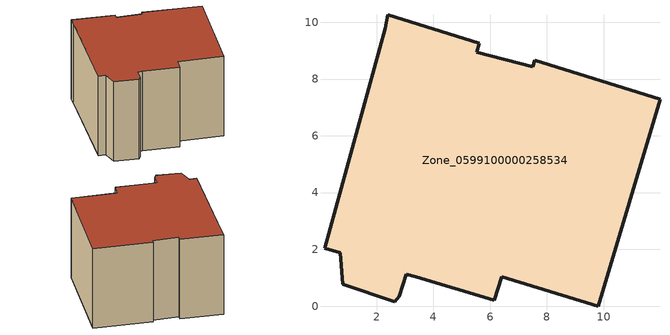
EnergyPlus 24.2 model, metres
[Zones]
Zone_0599100000258534
 floor ground (C_G): 2.39,10.26 5.62,9.26 5.52,8.94 7.49,8.43 7.56,8.65 11.98,7.28 9.8,0 6.4,1.03 6.15,0.21 3.38,1.04 3.04,1.12 2.8,0.35 2.64,0.16 0.8,0.78 0.71,1.88 0.16,2.03 2.29,9.79 z0
 wall outside (C_F): 0.71,1.88 0.8,0.78 2.64,0.16 2.8,0.35 3.04,1.12 3.38,1.04 6.15,0.21 6.4,1.03 9.8,0 11.98,7.28 7.56,8.65 7.49,8.43 5.52,8.94 5.62,9.26 2.39,10.26 2.29,9.79 0.16,2.03 0.71,1.88 z0:6.94
 roof outside (C_R): 5.62,9.26 2.39,10.26 2.29,9.79 0.16,2.03 0.71,1.88 0.8,0.78 2.64,0.16 2.8,0.35 3.04,1.12 3.38,1.04 6.15,0.21 6.4,1.03 9.8,0 11.98,7.28 7.56,8.65 7.49,8.43 5.52,8.94 z6.94
[BUILDING]
Pand.0599100000258534: North Axis=0; Terrain=City; Loads Convergence Tolerance Value=0.04; Temperature Convergence Tolerance Value=0.4; Solar Distribution=FullExterior; Maximum Number of Warmup Days=25; Minimum Number of Warmup Days=1
[Site:Location]
Rotterdam.The.Hague.AP_ZH_NLD Design_Conditions: Latitude=51.96; Longitude=4.45; Time Zone=1; Elevation=-4.5
[SITE:GROUNDTEMPERATURE:BUILDINGSURFACE]
18, 18, 18, 18, 18, 18, 18, 18, 18, 18, 18, 18
[MATERIAL] Thermal Absorptance=0.9; Solar Absorptance=0.7; Visible Absorptance=0.7
Name | Roughness | Thickness | Conductivity | Density | Specific Heat
G.D.1965 | MediumSmooth | 0.15 | 1 | 540 | 1210
F.D.1965 | Rough | 0.3 | 0.857143 | 1920 | 840
R.D.1965 | MediumRough | 0.2 | 0.08 | 1500 | 1000
[CONSTRUCTION]
C_G: G.D.1965
C_F: F.D.1965
C_R: R.D.1965
[ZONE]
Zone_0599100000258534: Type=1; Multiplier=1; Ceiling Height=Autocalculate; Volume=Autocalculate; Floor Area=autocalculate; Part of Total Floor Area=Yes
[ZONEINFILTRATION:DESIGNFLOWRATE]
Infil_Zone_0599100000258534: Zone or ZoneList or Space or SpaceList=Zone_0599100000258534; Schedule=AlwaysOn; Design Flow Rate Calculation Method=Flow/Area; Flow Rate per Floor Area=0.0042; Constant Term Coefficient=1; Temperature Term Coefficient=0; Velocity Term Coefficient=0; Velocity Squared Term Coefficient=0
[HVACTEMPLATE:ZONE:IDEALLOADSAIRSYSTEM]
Zone_0599100000258534: Maximum Heating Supply Air Temperature=50; Minimum Cooling Supply Air Temperature=13; Maximum Heating Supply Air Humidity Ratio=0.0156; Minimum Cooling Supply Air Humidity Ratio=0.0077; Heating Limit=NoLimit; Cooling Limit=NoLimit; Dehumidification Control Type=ConstantSensibleHeatRatio; Cooling Sensible Heat Ratio=0.7; Dehumidification Setpoint=60; Humidification Control Type=None; Humidification Setpoint=30; Outdoor Air Method=None; Outdoor Air Flow Rate per Person=0.00944; Outdoor Air Flow Rate per Zone Floor Area=0; Outdoor Air Flow Rate per Zone=0; Demand Controlled Ventilation Type=None; Outdoor Air Economizer Type=NoEconomizer; Heat Recovery Type=None; Sensible Heat Recovery Effectiveness=0.7; Latent Heat Recovery Effectiveness=0.65
[ZONECONTROL:THERMOSTAT]
ThermostatControl_Zone_0599100000258534: Zone or ZoneList=Zone_0599100000258534; Control Type Schedule=DualSetpointControlType; Control 1=Thermostat_Zone_0599100000258534; Temperature Difference Between Cutout And Setpoint=0
[THERMOSTATSETPOINT:DUALSETPOINT]
Thermostat_Zone_0599100000258534: Heating Setpoint Temperature Schedule=HeatingSetpoint_Zone_0599100000258534; Cooling Setpoint Temperature Schedule=CoolingSetpoint_Zone_0599100000258534
[SCHEDULE:COMPACT]
HeatingSetpoint_Zone_0599100000258534: Through: 12/31, For: AllDays, Until: 24:00, 21
CoolingSetpoint_Zone_0599100000258534: Through: 12/31, For: AllDays, Until: 24:00, 24
DualSetpointControlType: Through: 12/31, For: AllDays, Until: 24:00, 4
AlwaysOn: Through: 12/31, For: AllDays, Until: 24:00, 1
